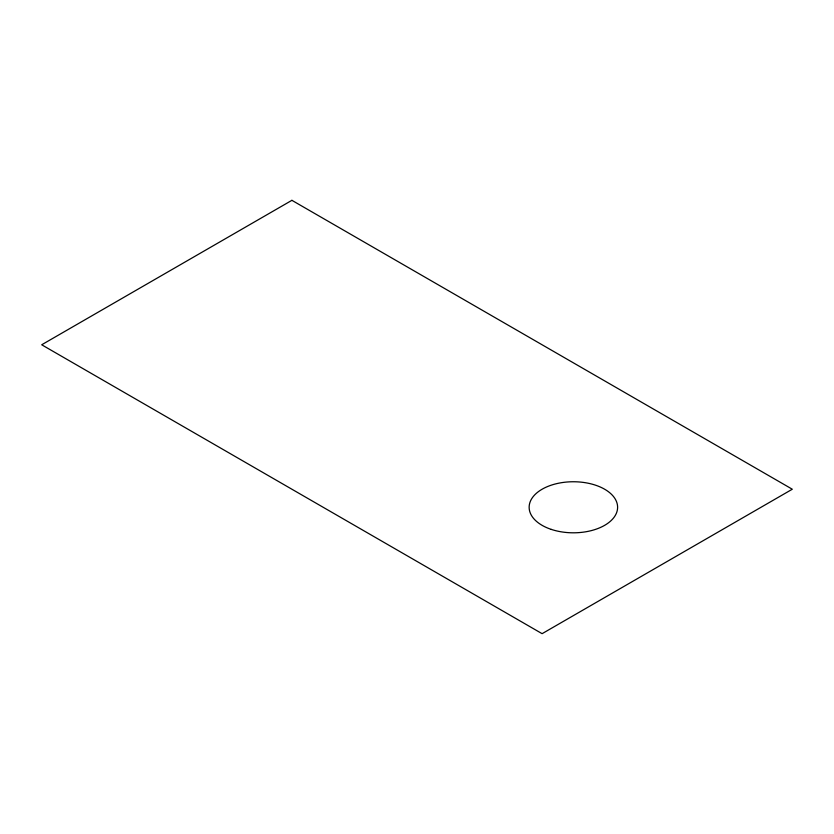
<?xml version="1.0" encoding="UTF-8"?>
<svg xmlns="http://www.w3.org/2000/svg" width="834" height="834" viewBox="0 0 834 834"><rect width="100%" height="100%" fill="white"/><g stroke="black" fill="none" stroke-linecap="round" stroke-linejoin="round"><path stroke-width="1.25" d="M291.9 200.327L41.7 344.776L542.1 633.673L792.3 489.224L291.9 200.327M551.264 529.392A44.233 25.531 0 0 0 617.608 507.281A44.233 25.531 0 0 0 551.264 485.169A44.233 25.531 0 0 0 551.264 529.392"/></g></svg>
